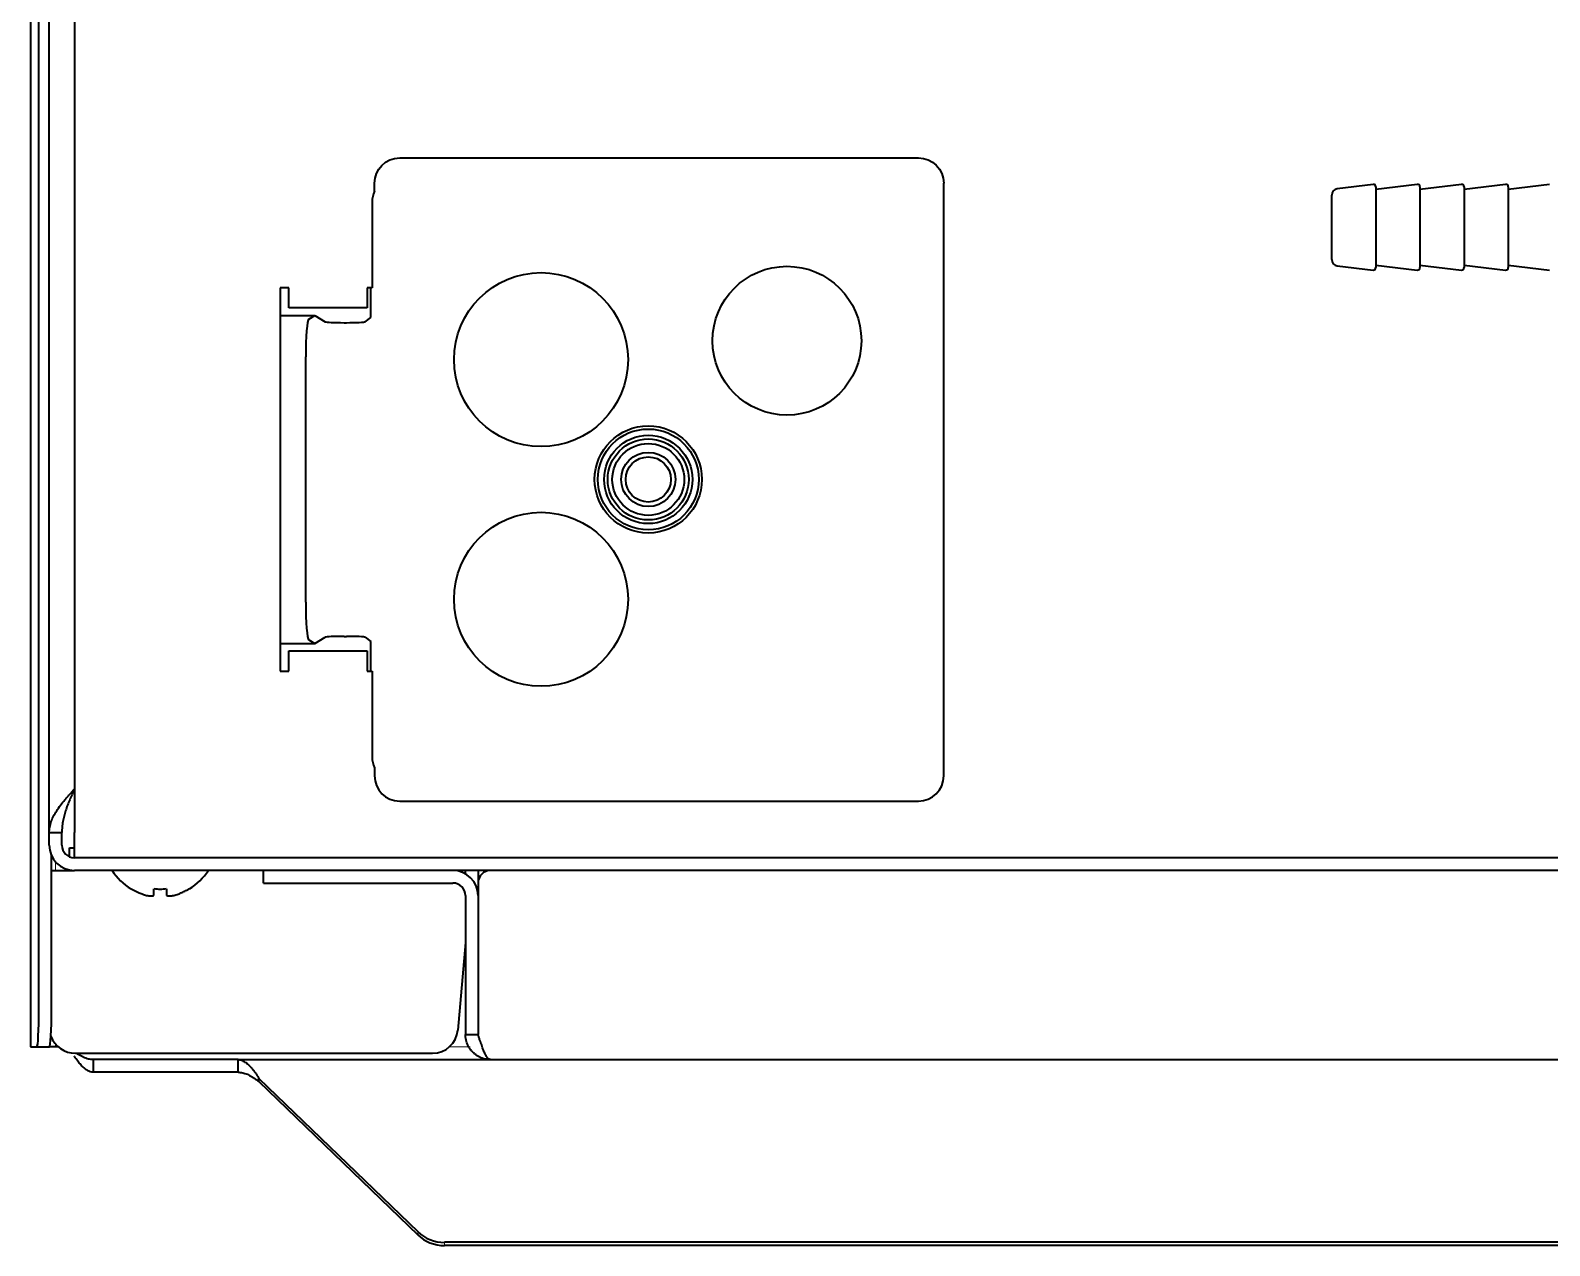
# Model space of a CAD drawing. Extents: x 5997 to 10491, y -672 to 3388.
# Drawn here: x 8371.6 to 8492, y 2398.8 to 2495.1 of the extents above; entities that cross this region are included whole.
import ezdxf

# ---------------------------------------------------------------- set-up
doc = ezdxf.new("R2010")
doc.units = 0
doc.header["$LTSCALE"] = 5
doc.layers.add('1', color=7, linetype='CONTINUOUS', true_color=0xffffff)

msp = doc.modelspace()

# ---------------------------------------------------------------- linework, layer by layer
at = {"layer": '1', "color": 7, "linetype": 'Continuous', "lineweight": 35}
for p, q in [((8371.57, 3250.53), (8371.57, 2414.53)), ((8373.07, 2431.53), (8373.07, 3251.53)), ((8372.25, 2417.53), (8372.25, 3247.53)), ((8375.07, 2542.27), (8375.07, 2431.53)), ((8400.86, 2485.03), (8442, 2485.03)), ((8398.86, 2482.39), (8398.86, 2483.03)), ((8444, 2436.03), (8444, 2483.03)), ((8474.77, 2476.97), (8474.77, 2482.08)), ((8478.05, 2482.92), (8475.21, 2482.58)), ((8481.55, 2482.92), (8478.27, 2482.53)), ((8478.27, 2482.73), (8478.27, 2476.33)), ((8485.05, 2482.92), (8481.77, 2482.53)), ((8481.77, 2482.73), (8481.77, 2476.33)), ((8488.55, 2482.92), (8485.27, 2482.53)), ((8485.27, 2482.73), (8485.27, 2476.33)), ((8492.05, 2482.92), (8488.77, 2482.53)), ((8488.77, 2482.73), (8488.77, 2476.33)), ((8398.67, 2481.53), (8398.67, 2474.73)), ((8475.21, 2476.47), (8478.05, 2476.13)), ((8478.27, 2476.53), (8481.55, 2476.13)), ((8481.77, 2476.53), (8485.05, 2476.13)), ((8485.27, 2476.53), (8488.55, 2476.13)), ((8488.77, 2476.53), (8492.05, 2476.13)), ((8391.37, 2474.73), (8391.37, 2444.33)), ((8392.07, 2474.73), (8391.37, 2474.73)), ((8392.07, 2473.13), (8392.07, 2474.73)), ((8398.27, 2474.73), (8398.27, 2473.13)), ((8398.67, 2474.73), (8398.27, 2474.73)), ((8398.58, 2472.38), (8398.58, 2474.73)), ((8391.37, 2472.53), (8394.13, 2472.53)), ((8398.27, 2473.13), (8392.07, 2473.13)), ((8393.66, 2472.25), (8394.13, 2472.53)), ((8394.13, 2472.53), (8394.95, 2472.03)), ((8398.12, 2472.03), (8398.58, 2472.38)), ((8396.45, 2471.96), (8396.63, 2471.96)), ((8393.41, 2449.8), (8393.41, 2469.25)), ((8394.13, 2446.53), (8394.95, 2447.02)), ((8396.45, 2447.09), (8396.63, 2447.09)), ((8398.12, 2447.02), (8398.58, 2446.67)), ((8391.37, 2446.53), (8394.13, 2446.53)), ((8392.07, 2444.33), (8392.07, 2445.93)), ((8392.07, 2445.93), (8398.27, 2445.93)), ((8393.66, 2446.81), (8394.13, 2446.53)), ((8398.27, 2445.93), (8398.27, 2444.33)), ((8398.58, 2444.33), (8398.58, 2446.67)), ((8391.37, 2444.33), (8392.07, 2444.33)), ((8398.27, 2444.33), (8398.67, 2444.33)), ((8398.67, 2444.33), (8398.67, 2437.53)), ((8398.86, 2436.66), (8398.86, 2436.02)), ((8400.86, 2434.03), (8442, 2434.03)), ((8373.07, 2430.53), (8373.07, 2431.53)), ((8373.07, 2431.53), (8374.07, 2431.53)), ((8374.07, 2430.53), (8374.07, 2431.53)), ((8375.07, 2429.53), (8375.07, 2431.53)), ((8374.67, 2430.33), (8375.07, 2430.33)), ((8374.67, 2429.61), (8374.67, 2430.33)), ((8373.25, 2417.53), (8373.25, 2429.7)), ((8578.57, 2429.53), (8375.07, 2429.53)), ((8373.25, 2428.53), (8375.07, 2428.53)), ((8407.57, 2428.53), (8375.07, 2428.53)), ((8390.07, 2427.53), (8390.07, 2428.53)), ((8406.07, 2428.26), (8406.07, 2428.53)), ((8407.07, 2428.53), (8407.07, 2427.53)), ((8409.57, 2428.53), (8407.57, 2428.53)), ((8407.85, 2428.49), (8407.71, 2428.52)), ((8578.58, 2428.53), (8409.58, 2428.53)), ((8379.57, 2427.05), (8379.57, 2427.08)), ((8384.17, 2427.08), (8384.17, 2427.05)), ((8390.07, 2427.53), (8405.07, 2427.53)), ((8406.07, 2426.53), (8406.07, 2415.53)), ((8407.07, 2427.53), (8407.07, 2415.53)), ((8406.07, 2422.81), (8405.46, 2415.85)), ((8371.58, 2414.53), (8371.57, 2414.53)), ((8371.58, 2414.53), (8372.09, 2414.53)), ((8372.09, 2414.53), (8373.09, 2414.53)), ((8373.57, 2414.53), (8373.09, 2414.53)), ((8373.78, 2414.53), (8373.57, 2414.53)), ((8406.07, 2415.53), (8407.07, 2415.53)), ((8375.14, 2414.03), (8375.6, 2414.03)), ((8375.6, 2414.03), (8380.58, 2414.03)), ((8388.04, 2413.53), (8376.57, 2413.53)), ((8376.57, 2412.53), (8376.57, 2413.53)), ((8380.58, 2414.03), (8403.47, 2414.03)), ((8388.04, 2412.53), (8388.04, 2413.53)), ((8388.04, 2413.53), (8580.48, 2413.53)), ((8388.04, 2412.53), (8376.57, 2412.53)), ((8389.7, 2412.04), (8402.29, 2399.89)), ((8389.7, 2411.78), (8389.7, 2412.04)), ((8389.7, 2411.78), (8402.29, 2399.63)), ((8643.92, 2399.04), (8404.41, 2399.04)), ((8643.92, 2398.78), (8404.41, 2398.78))]:
    msp.add_line(p, q, dxfattribs=at)
at = {"layer": '1', "color": 51, "linetype": 'Continuous', "lineweight": 13}
for p, q in [((8373.57, 2428.53), (8373.57, 2429.21)), ((8373.57, 2414.53), (8373.57, 2414.75)), ((8406.44, 2414.53), (8404.8, 2414.53)), ((8402.29, 2399.89), (8402.29, 2399.63)), ((8404.41, 2399.04), (8404.41, 2398.78))]:
    msp.add_line(p, q, dxfattribs=at)
at = {"layer": '1', "color": 7, "linetype": 'Continuous', "lineweight": 35}
for centre, radius in [((8412.07, 2469.03), 6.9), ((8412.07, 2469.03), 6.9), ((8431.57, 2470.53), 5.9), ((8431.57, 2470.53), 5.9), ((8420.57, 2459.53), 4.25), ((8420.57, 2459.53), 4), ((8420.57, 2459.53), 3.5), ((8420.57, 2459.53), 3.21), ((8420.57, 2459.53), 2.85), ((8420.57, 2459.53), 2.15), ((8420.57, 2459.53), 1.79), ((8412.07, 2450.03), 6.9), ((8412.07, 2450.03), 6.9)]:
    msp.add_circle(centre, radius, dxfattribs=at)
for centre, radius, start, end in [((8400.67, 2481.53), 2, 154.4696, 180), ((8475.27, 2482.08), 0.5, 96.9365, 180), ((8478.07, 2482.73), 0.2, 0, 96.9365), ((8481.57, 2482.73), 0.2, 0, 96.9365), ((8485.07, 2482.73), 0.2, 0, 96.9365), ((8488.57, 2482.73), 0.2, 0, 96.9365), ((8475.27, 2476.97), 0.5, 180, 263.0635), ((8478.07, 2476.33), 0.2, 263.0635, 0), ((8481.57, 2476.33), 0.2, 263.0635, 0), ((8485.07, 2476.33), 0.2, 263.0635, 0), ((8488.57, 2476.33), 0.2, 263.0635, 0), ((8400.67, 2437.53), 2, 180, 205.5304), ((8375.07, 2430.53), 2, 180, 270), ((8375.07, 2430.53), 1, 180, 270), ((8382.07, 2431.15), 4.8, 213.0817, 238.4186), ((8381.67, 2431.15), 4.8, 301.5837, 326.918), ((8405.07, 2426.53), 2, 0, 90), ((8408.07, 2427.53), 1, 90, 180), ((8407.57, 2427.53), 1, 81.8904, 90), ((8381.87, 2430.83), 3.78, 262.3959, 269.9965), ((8381.87, 2430.83), 3.78, 270.0035, 277.6041), ((8405.07, 2426.53), 1, 0, 90), ((8403.47, 2416.03), 2, 270, 355)]:
    msp.add_arc(centre, radius, start, end, dxfattribs=at)
at = {"layer": '1', "color": 7, "linetype": 'Continuous', "lineweight": 35, "extrusion": (6.90253e-31, 1.17146e-15, -1)}
msp.add_ellipse((8400.87, 2483.02), major_axis=(-1.61, 1.2), ratio=0.996204, start_param=5.64185, end_param=7.208996, dxfattribs=at)
at = {"layer": '1', "color": 7, "linetype": 'Continuous', "lineweight": 35, "extrusion": (-1.57772e-30, 1.17146e-15, -1)}
msp.add_ellipse((8442, 2483.02), major_axis=(-0.63, -1.9), ratio=0.998478, start_param=2.820542, end_param=4.390425, dxfattribs=at)
at = {"layer": '1', "color": 7, "linetype": 'Continuous', "lineweight": 35}
for centre, major_axis, ratio, start_param, end_param in [((8393.67, 2469.25), (0, -3), 0.087489, 3.193953, 4.712389), ((8396.45, 2472.04), (1.5, 0), 0.052408, 3.228859, 4.712389), ((8396.63, 2472.04), (1.5, 0), 0.052408, 4.712389, 6.213372), ((8393.67, 2449.8), (0, -3), 0.087489, 4.712389, 6.230825), ((8396.45, 2447.01), (1.5, 0), 0.052408, 1.570796, 3.054326), ((8396.63, 2447.01), (1.5, 0), 0.052408, 0.069813, 1.570796), ((8442, 2436.03), (-0.63, 1.9), 0.998478, 2.820542, 4.390425), ((8400.87, 2436.03), (-1.61, -1.2), 0.996204, 5.64185, 7.208996), ((8372.09, 2417.53), (0, -3), 0.052336, 0, 1.570796), ((8373.09, 2417.53), (0, 3), 0.052336, 3.141593, 4.712389), ((8375.14, 2416.03), (2.05, 0), 0.974464, 3.474986, 4.712389), ((8404.41, 2401.93), (-3, 0), 0.965926, 0.785398, 1.570796), ((8404.41, 2401.68), (3, 0), 0.965926, 3.926991, 4.712389)]:
    msp.add_ellipse(centre, major_axis=major_axis, ratio=ratio, start_param=start_param, end_param=end_param, dxfattribs=at)
for points, knots in [([(8373.07, 2431.53), (8373.07, 2431.67), (8373.09, 2431.81), (8373.12, 2432.03), (8373.14, 2432.1), (8373.17, 2432.21), (8373.18, 2432.25), (8373.2, 2432.32), (8373.21, 2432.36), (8373.28, 2432.54), (8373.34, 2432.68), (8373.48, 2432.97), (8373.57, 2433.11), (8373.75, 2433.4), (8373.85, 2433.55), (8374.07, 2433.84), (8374.19, 2433.98), (8374.37, 2434.2), (8374.43, 2434.27), (8374.51, 2434.36), (8374.52, 2434.38), (8374.56, 2434.41), (8374.6, 2434.47), (8374.65, 2434.52), (8374.81, 2434.7), (8374.94, 2434.85), (8375.07, 2434.99)], [0, 0, 0, 0, 0.125, 0.125, 0.1875, 0.1875, 0.21875, 0.21875, 0.25, 0.25, 0.375, 0.375, 0.5, 0.5, 0.625, 0.625, 0.75, 0.75, 0.8125, 0.8125, 0.828125, 0.828125, 0.84375, 0.875, 0.875, 1, 1, 1, 1]), ([(8375.07, 2434.99), (8375.01, 2434.85), (8374.94, 2434.7), (8374.81, 2434.41), (8374.75, 2434.27), (8374.63, 2433.98), (8374.57, 2433.84), (8374.46, 2433.55), (8374.41, 2433.4), (8374.32, 2433.11), (8374.28, 2432.97), (8374.21, 2432.68), (8374.17, 2432.54), (8374.12, 2432.25), (8374.1, 2432.1), (8374.08, 2431.81), (8374.07, 2431.67), (8374.07, 2431.53)], [0, 0, 0, 0, 0.125, 0.125, 0.25, 0.25, 0.375, 0.375, 0.5, 0.5, 0.625, 0.625, 0.75, 0.75, 0.875, 0.875, 1, 1, 1, 1]), ([(8379.57, 2427.08), (8379.78, 2426.96), (8379.99, 2426.85), (8380.31, 2426.71), (8380.42, 2426.67), (8380.64, 2426.59), (8380.76, 2426.56), (8380.87, 2426.53)], [0, 0, 0, 0, 0.5, 0.5, 0.75, 0.75, 1, 1, 1, 1]), ([(8382.37, 2427.08), (8382.37, 2426.96), (8382.37, 2426.85), (8382.37, 2426.71), (8382.37, 2426.67), (8382.37, 2426.59), (8382.37, 2426.56), (8382.37, 2426.53)], [0, 0, 0, 0, 0.5, 0.5, 0.75, 0.75, 1, 1, 1, 1]), ([(8376.57, 2412.53), (8376.49, 2412.53), (8376.41, 2412.54), (8376.24, 2412.59), (8376.16, 2412.63), (8375.99, 2412.73), (8375.91, 2412.79), (8375.74, 2412.94), (8375.66, 2413.02), (8375.49, 2413.2), (8375.41, 2413.31), (8375.24, 2413.52), (8375.16, 2413.64), (8375.06, 2413.77), (8375.06, 2413.79), (8375.05, 2413.8)], [0, 0, 0, 0, 0.163781, 0.163781, 0.327561, 0.327561, 0.491342, 0.491342, 0.655122, 0.655122, 0.818903, 0.818903, 0.982684, 0.982684, 1, 1, 1, 1]), ([(8376.57, 2413.53), (8376.51, 2413.53), (8376.37, 2413.53), (8376.17, 2413.57), (8375.97, 2413.63), (8375.77, 2413.71), (8375.57, 2413.82), (8375.4, 2413.92), (8375.3, 2413.98), (8375.27, 2414.01)], [0, 0, 0, 0, 0.152999, 0.305999, 0.458998, 0.611998, 0.764997, 0.917996, 1, 1, 1, 1])]:
    msp.add_open_spline(points, degree=3, knots=knots, dxfattribs=at)
for points in [[(8380.87, 2426.53), (8380.9, 2426.53), (8380.95, 2426.52), (8381.02, 2426.52), (8381.1, 2426.51), (8381.17, 2426.51), (8381.23, 2426.52), (8381.3, 2426.52), (8381.35, 2426.53), (8381.37, 2426.53)], [(8381.37, 2426.53), (8381.37, 2426.54), (8381.37, 2426.57), (8381.37, 2426.62), (8381.37, 2426.68), (8381.37, 2426.74), (8381.37, 2426.81), (8381.37, 2426.88), (8381.37, 2426.97), (8381.37, 2427.04), (8381.37, 2427.08)], [(8382.37, 2426.53), (8382.4, 2426.53), (8382.44, 2426.52), (8382.52, 2426.52), (8382.59, 2426.51), (8382.66, 2426.51), (8382.73, 2426.52), (8382.8, 2426.52), (8382.85, 2426.53), (8382.87, 2426.53)], [(8382.87, 2426.53), (8382.93, 2426.54), (8383.04, 2426.57), (8383.2, 2426.62), (8383.36, 2426.68), (8383.51, 2426.74), (8383.66, 2426.81), (8383.82, 2426.88), (8383.99, 2426.97), (8384.11, 2427.04), (8384.17, 2427.08)], [(8408.07, 2413.53), (8408, 2413.53), (8407.85, 2413.53), (8407.63, 2413.57), (8407.41, 2413.63), (8407.2, 2413.72), (8407.01, 2413.83), (8406.82, 2413.96), (8406.66, 2414.11), (8406.51, 2414.28), (8406.38, 2414.46), (8406.27, 2414.66), (8406.18, 2414.86), (8406.12, 2415.08), (8406.08, 2415.3), (8406.07, 2415.45), (8406.07, 2415.53)], [(8408.07, 2413.53), (8408.05, 2413.53), (8408, 2413.53), (8407.93, 2413.57), (8407.86, 2413.63), (8407.79, 2413.72), (8407.72, 2413.83), (8407.64, 2413.96), (8407.57, 2414.11), (8407.5, 2414.28), (8407.43, 2414.46), (8407.36, 2414.66), (8407.29, 2414.86), (8407.22, 2415.08), (8407.14, 2415.3), (8407.1, 2415.45), (8407.07, 2415.53)], [(8388.04, 2413.53), (8388.08, 2413.53), (8388.18, 2413.52), (8388.32, 2413.48), (8388.46, 2413.42), (8388.59, 2413.34), (8388.73, 2413.24), (8388.87, 2413.12), (8389.01, 2412.97), (8389.15, 2412.81), (8389.29, 2412.64), (8389.43, 2412.45), (8389.57, 2412.25), (8389.66, 2412.11), (8389.7, 2412.04)], [(8388.04, 2412.53), (8388.1, 2412.53), (8388.22, 2412.52), (8388.41, 2412.49), (8388.59, 2412.44), (8388.78, 2412.36), (8388.96, 2412.28), (8389.15, 2412.17), (8389.33, 2412.05), (8389.52, 2411.92), (8389.64, 2411.83), (8389.7, 2411.78)]]:
    msp.add_open_spline(points, degree=3, dxfattribs=at)

doc.saveas('drawing.dxf')
